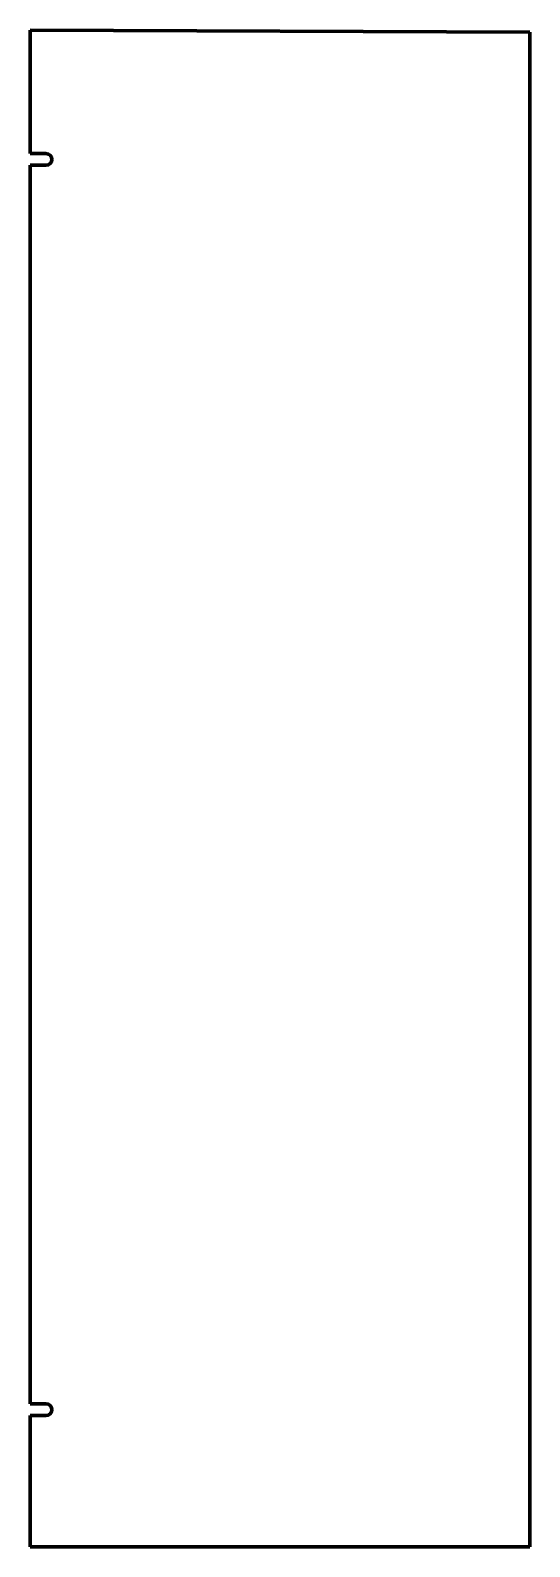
# Model space of a CAD drawing. Header units: inches. Extents: x 0 to 31.9, y 0 to 96.9.
import ezdxf

# ---------------------------------------------------------------- set-up
doc = ezdxf.new("R2010")
doc.units = ezdxf.units.IN
doc.header["$MEASUREMENT"] = 0
doc.layers.get('0').update_dxf_attribs({"linetype": 'CONTINUOUS'})

msp = doc.modelspace()

# ---------------------------------------------------------------- linework, layer by layer
at = {"color": 7, "lineweight": 90}
for p, q in [((0, 89), (0, 96.875)), ((0, 96.875), (31.9375, 96.75)), ((31.9375, 0), (31.9375, 96.75)), ((0, 89), (1, 89)), ((0, 9.125), (0, 88.25)), ((0, 88.25), (1, 88.25)), ((0, 9.125), (1, 9.125)), ((0, 0), (0, 8.375)), ((0, 8.375), (1, 8.375)), ((0, 0), (31.9375, 0))]:
    msp.add_line(p, q, dxfattribs=at)
for centre in [(1, 88.625), (1, 8.75)]:
    msp.add_arc(centre, 0.375, 270, 450, dxfattribs=at)

doc.saveas('drawing.dxf')
